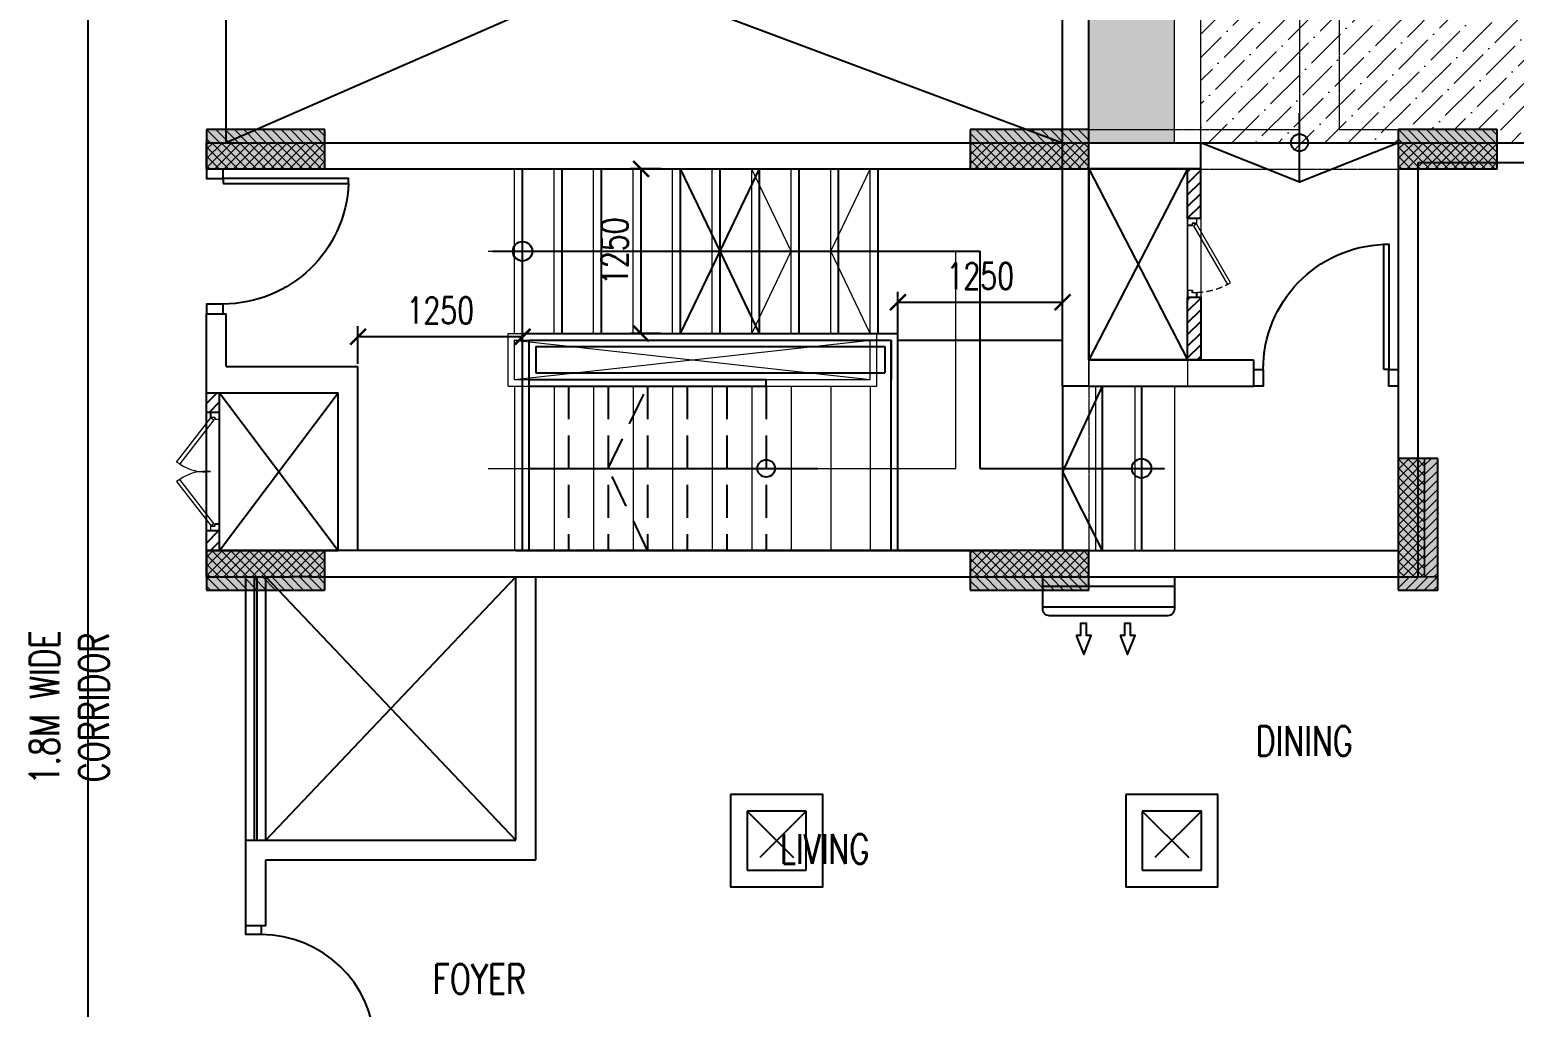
# Model space of a CAD drawing. Header units: millimetres. Extents: x 7964926 to 16080295, y -6277184 to -2986664.
# Drawn here: x 8144569 to 8155842, y -3109630 to -3102201 of the extents above; entities that cross this region are included whole.
import ezdxf

# ---------------------------------------------------------------- set-up
doc = ezdxf.new("R2010")
doc.units = ezdxf.units.MM
doc.header["$LTSCALE"] = 2000
doc.header["$MEASUREMENT"] = 0
doc.header["$PDMODE"] = 35
doc.header["$PDSIZE"] = 100
for name, pattern in [('( Hidden )', [0.375, 0.25, -0.125]), ('CENTER2', [1.125, 0.75, -0.125, 0.125, -0.125]), ('CONTINU', [0, 0, 0]), ('DASHED2', [0.375, 0.25, -0.125]), ('HIDDEN', [0.375, 0.25, -0.125])]:
    doc.linetypes.add(name, pattern=pattern)
for name, color, linetype in [('a-AC units', 7, 'Continuous'), ('a-col', 8, 'DASHED2'), ('a-cutout', 8, 'Continuous'), ('a-dim b', 8, 'Continuous'), ('a-door', 8, 'Continuous'), ('a-ele 1', 8, 'Continuous'), ('a-hat col', 252, 'Continuous'), ('a-hatch wall', 8, 'Continuous'), ('a-railing', 2, 'Continuous'), ('a-text m', 8, 'Continuous'), ('a-wall', 8, 'Continuous'), ('a-window', 8, 'Continuous'), ('EARTHPIT', 230, 'Continuous')]:
    doc.layers.add(name, color=color, linetype=linetype)
for name, color, linetype, lineweight in [('a-shaft door', 1, 'Continuous', 5), ('L - paving', 9, 'Continuous', 5), ('L-base plan', 250, 'Continuous', 5), ('L-ELE 1', 24, 'Continuous', 20), ('L-ELE 2', 30, 'Continuous', 15), ('L-SHRUBS', 96, 'Continuous', 18), ('STR-Column', 250, 'Continuous', 15), ('STR-Column Hatch', 250, 'Continuous', 15), ('STR-Podium Beam', 8, 'Continuous', 15), ('STR-RCC Up Stand', 250, 'Continuous', 15), ('STR-Stair Case', 251, 'Continuous', 15)]:
    doc.layers.add(name, color=color, linetype=linetype, lineweight=lineweight)
doc.styles.add('a-100 txt m', font='romans.shx', dxfattribs={"width": 0.75, "height": 300})
doc.styles.add('romans', font='romans.shx', dxfattribs={"width": 0.75})
doc.dimstyles.new('a-100 dim s', dxfattribs={"dimscale": 200, "dimtxt": 1, "dimasz": 0.6, "dimexe": 0.4, "dimexo": 0.1, "dimgap": 0.5, "dimtad": 1, "dimdec": 0, "dimzin": 1, "dimdsep": 46, "dimtxsty": 'romans', "dimblk": 'ARCHTICK', "dimcen": 0.09, "dimclrd": 8, "dimclre": 8, "dimclrt": 2, "dimadec": 0, "dimazin": 0, "dimtfac": 1, "dimtdec": 0, "dimtofl": 0, "dimtmove": 2, "dimatfit": 3, "dimfxl": 1, "dimtolj": 1, "dimtzin": 0, "dimlwd": -1, "dimlwe": -1, "dimarcsym": 0})
pattern_1 = [(315, (7649072.237, -591775.365), (35.3553391, 35.3553391), []), (45, (7649072.237, -591775.365), (-35.3553391, 35.3553391), [])]
pattern_2 = [(315, (7654772.237, -591775.35), (35.3553391, 35.3553391), []), (45, (7654772.237, -591775.35), (-35.3553391, 35.3553391), [])]
pattern_3 = [(315, (7658122.237, -591775.35), (35.3553391, 35.3553391), []), (45, (7658122.237, -591775.35), (-35.3553391, 35.3553391), [])]
pattern_4 = [(315, (7654772.237, -594875.35), (35.3553391, 35.3553391), []), (45, (7654772.237, -594875.35), (-35.3553391, 35.3553391), [])]
pattern_5 = [(45, (5643676.44, -3603198.786), (-35.3553391, 35.3553391), []), (135, (5643676.44, -3603198.786), (-35.3553391, -35.3553391), [])]
pattern_6 = [(315, (7649072.237, -594875.35), (35.3553391, 35.3553391), []), (45, (7649072.237, -594875.35), (-35.3553391, 35.3553391), [])]
pattern_7 = [(315, (7762902.187, -608987.335), (35.3553391, 35.3553391), [])]
pattern_8 = [(315, (7757202.187, -608987.335), (35.3553391, 35.3553391), [])]
pattern_9 = [(315, (7757202.187, -605587.35), (35.3553391, 35.3553391), [])]
pattern_10 = [(315, (7762902.187, -605587.335), (35.3553391, 35.3553391), [])]
pattern_11 = [(315, (7766252.187, -605587.335), (35.3553391, 35.3553391), [])]
pattern_12 = [(45, (5657788.427, -3495068.836), (-35.3553391, 35.3553391), [])]
pattern_13 = [(45, (5647438.427, -3489393.836), (-35.3553391, 35.3553391), [])]

# ---------------------------------------------------------------- blocks, each defined once
blk = doc.blocks.new('basement - column')
at = {"layer": 'a-hat col'}
h = blk.add_hatch(color=256, dxfattribs=at)
h.dxf.hatch_style = 1
h.paths.add_polyline_path([(158725, -16899), (157825, -16899), (157825, -17199), (158725, -17199)])
h = blk.add_hatch(color=256, dxfattribs=at)
h.dxf.hatch_style = 1
h.paths.add_polyline_path([(164525, -16899), (163625, -16899), (163625, -17199), (164525, -17199)])
h = blk.add_hatch(color=256, dxfattribs=at)
h.dxf.hatch_style = 1
h.paths.add_polyline_path([(167625, -16899), (166875, -16899), (166875, -17199), (167625, -17199)])
h = blk.add_hatch(color=256, dxfattribs=at)
h.dxf.hatch_style = 1
h.paths.add_polyline_path([(167175, -19399), (166875, -19399), (166875, -20399), (167175, -20399)])
h = blk.add_hatch(color=256, dxfattribs=at)
h.dxf.hatch_style = 1
h.paths.add_polyline_path([(158725, -20099), (157825, -20099), (157825, -20399), (158725, -20399)])
h = blk.add_hatch(color=256, dxfattribs=at)
h.dxf.hatch_style = 1
h.paths.add_polyline_path([(164525, -20099), (163625, -20099), (163625, -20399), (164525, -20399)])
at = {"layer": 'a-col', "linetype": 'DASHED2', "ltscale": 0.001}
for points in [[(157825, -16899), (157825, -17199), (158725, -17199), (158725, -16899)], [(163625, -16899), (163625, -17199), (164525, -17199), (164525, -16899)], [(166875, -16899), (166875, -17199), (167625, -17199), (167625, -16899)], [(166875, -20399), (167175, -20399), (167175, -19399), (166875, -19399)], [(157825, -20099), (157825, -20399), (158725, -20399), (158725, -20099)], [(163625, -20099), (163625, -20399), (164525, -20399), (164525, -20099)]]:
    blk.add_lwpolyline(points, close=True, dxfattribs=at)
blk = doc.blocks.new('*U169')
blk.add_line((1027, 0), (1027, 0))
for points in [[(0, 126), (73, 126), (73, 0), (0, 0)], [(1100, 0), (1027, 0), (1027, 126), (1100, 126)]]:
    blk.add_lwpolyline(points)
blk.add_lwpolyline([(110, 0), (110, -953), (73, -953), (73, 0)], close=True)
blk.add_arc((73, 0), 953, 272.2042, 0)
blk = doc.blocks.new('AC IDU')
at = {"color": 8}
for p, q in [((419493, 283872), (419493, 284872)), ((419651, 283872), (419651, 284872))]:
    blk.add_line(p, q, dxfattribs=at)
blk.add_lwpolyline([(419423, 284872), (419668, 284872, -0.414214), (419718, 284822), (419718, 283922, -0.414214), (419668, 283872), (419423, 283872)], format="xyb", close=True, dxfattribs=at)
at = {"color": 252}
for points in [[(419867, 284460), (420012, 284516), (419867, 284573), (419867, 284539), (419776, 284539), (419776, 284494), (419867, 284494)], [(419867, 284126), (420012, 284183), (419867, 284239), (419867, 284205), (419776, 284205), (419776, 284160), (419867, 284160)]]:
    blk.add_lwpolyline(points, close=True, dxfattribs=at)
blk = doc.blocks.new('_ArchTick')
at = {"color": 0, "linetype": 'ByBlock', "const_width": 0.15}
blk.add_lwpolyline([(-0.5, -0.5), (0.5, 0.5)], dxfattribs=at)
blk = doc.blocks.new('*D416')
at = {"layer": 'a-ele 1', "color": 8, "transparency": 16777216}
for p, q in [((8228744, -2868003), (8228744, -2867538)), ((8229994, -2868003), (8229994, -2867538)), ((8228744, -2867618), (8229994, -2867618))]:
    blk.add_line(p, q, dxfattribs=at)
at = {"layer": 'Defpoints', "color": 0, "transparency": 16777216}
for p in [(8229994, -2867618), (8228744, -2868023), (8229994, -2868023)]:
    blk.add_point(p, dxfattribs=at)
at = {"layer": 'a-ele 1', "color": 8, "transparency": 16777216, "xscale": 120, "yscale": 120, "zscale": 120, "rotation": 180}
blk.add_blockref('_ArchTick', (8228744, -2867618), dxfattribs=at)
at = {"layer": 'a-ele 1', "color": 8, "transparency": 16777216, "xscale": 120, "yscale": 120, "zscale": 120}
blk.add_blockref('_ArchTick', (8229994, -2867618), dxfattribs=at)
at = {"layer": 'a-ele 1', "color": 2, "transparency": 16777216, "insert": (8229369, -2867418), "char_height": 200, "attachment_point": 5, "style": 'romans'}
blk.add_mtext('\\A1;1250', dxfattribs=at)
blk = doc.blocks.new('*D417')
at = {"layer": 'a-ele 1', "color": 8, "transparency": 16777216}
for p, q in [((8224644, -2868085), (8224644, -2867800)), ((8225894, -2868043), (8225894, -2867800)), ((8225894, -2867880), (8224644, -2867880))]:
    blk.add_line(p, q, dxfattribs=at)
at = {"layer": 'Defpoints', "color": 0, "transparency": 16777216}
for p in [(8224644, -2867880), (8224644, -2868105), (8225894, -2868063)]:
    blk.add_point(p, dxfattribs=at)
at = {"layer": 'a-ele 1', "color": 8, "transparency": 16777216, "xscale": 120, "yscale": 120, "zscale": 120, "rotation": 180}
blk.add_blockref('_ArchTick', (8224644, -2867880), dxfattribs=at)
at = {"layer": 'a-ele 1', "color": 8, "transparency": 16777216, "xscale": 120, "yscale": 120, "zscale": 120}
blk.add_blockref('_ArchTick', (8225894, -2867880), dxfattribs=at)
at = {"layer": 'a-ele 1', "color": 2, "transparency": 16777216, "insert": (8225269, -2867680), "char_height": 200, "attachment_point": 5, "style": 'romans'}
blk.add_mtext('\\A1;1250', dxfattribs=at)
blk = doc.blocks.new('*D418')
at = {"layer": 'a-ele 1', "color": 8, "transparency": 16777216}
for p, q in [((8226946, -2866605), (8226714, -2866605)), ((8226794, -2867855), (8226794, -2866605)), ((8226946, -2867855), (8226714, -2867855))]:
    blk.add_line(p, q, dxfattribs=at)
at = {"layer": 'Defpoints', "color": 0, "transparency": 16777216}
for p in [(8226794, -2866605), (8226966, -2866605), (8226966, -2867855)]:
    blk.add_point(p, dxfattribs=at)
at = {"layer": 'a-ele 1', "color": 8, "transparency": 16777216, "xscale": 120, "yscale": 120, "zscale": 120}
for p, rotation in [((8226794, -2866605), 90), ((8226794, -2867855), 270)]:
    blk.add_blockref('_ArchTick', p, dxfattribs=dict(at, rotation=rotation))
at = {"layer": 'a-ele 1', "color": 2, "transparency": 16777216, "insert": (8226594, -2867230), "char_height": 200, "attachment_point": 5, "rotation": 90, "style": 'romans'}
blk.add_mtext('\\A1;1250', dxfattribs=at)
blk = doc.blocks.new('Shaft D-600')
at = {"layer": 'a-shaft door', "color": 252, "ltscale": 0.1}
for p, q in [((185920, -26068), (185920, -26038)), ((186520, -26068), (186520, -26038)), ((186520, -26068), (186520, -26038))]:
    blk.add_line(p, q, dxfattribs=at)
blk.add_lwpolyline([(186409, -25812), (185962, -26070), (185976, -26094), (186422, -25836), (186409, -25812)], dxfattribs=at)
at = {"layer": 'a-shaft door', "color": 252}
for points in [[(185920, -26138), (185974, -26138), (185974, -26100), (185958, -26100), (185958, -26068), (185920, -26068), (185920, -26068), (185920, -26068)], [(185922, -26136), (185922, -26070), (185922, -26070), (185922, -26070), (185956, -26070), (185956, -26102), (185972, -26102), (185972, -26136)], [(186520, -26138), (186467, -26138), (186467, -26100), (186483, -26100), (186483, -26068), (186520, -26068), (186520, -26068), (186520, -26068)], [(186519, -26136), (186519, -26070), (186519, -26070), (186519, -26070), (186485, -26070), (186485, -26102), (186469, -26102), (186469, -26136)]]:
    blk.add_lwpolyline(points, close=True, dxfattribs=at)
at = {"layer": 'a-shaft door', "color": 252, "linetype": 'HIDDEN', "ltscale": 0.1}
blk.add_arc((185951, -26083), 532, 1.566, 27.6813, dxfattribs=at)
blk = doc.blocks.new('F01')
at = {"layer": 'a-shaft door', "color": 8, "ltscale": 0.1}
for p, q in [((6801504, -3301272), (6801473, -3301272)), ((6801504, -3302172), (6801473, -3302172)), ((6801504, -3302172), (6801473, -3302172))]:
    blk.add_line(p, q, dxfattribs=at)
for points in [[(6801247, -3301649), (6801506, -3301314), (6801529, -3301328), (6801270, -3301662), (6801247, -3301649)], [(6801247, -3301796), (6801506, -3302130), (6801529, -3302117), (6801270, -3301782), (6801247, -3301796)]]:
    blk.add_lwpolyline(points, dxfattribs=at)
for points in [[(6801573, -3301272), (6801573, -3301326), (6801536, -3301326), (6801536, -3301310), (6801504, -3301310), (6801504, -3301272), (6801504, -3301272), (6801504, -3301272)], [(6801572, -3301274), (6801506, -3301274), (6801506, -3301274), (6801506, -3301274), (6801506, -3301308), (6801538, -3301308), (6801538, -3301324), (6801572, -3301324)], [(6801573, -3302172), (6801573, -3302119), (6801536, -3302119), (6801536, -3302135), (6801504, -3302135), (6801504, -3302172), (6801504, -3302172), (6801504, -3302172)], [(6801572, -3302171), (6801506, -3302171), (6801506, -3302171), (6801506, -3302171), (6801506, -3302137), (6801538, -3302137), (6801538, -3302121), (6801572, -3302121)]]:
    blk.add_lwpolyline(points, close=True, dxfattribs=at)
for centre, radius, start, end in [((6801465, -3301383), 341, 235.0781, 276.5482), ((6801464, -3302049), 330, 83.1027, 126.0248)]:
    blk.add_arc(centre, radius, start, end, dxfattribs=at)
blk = doc.blocks.new('*U162')
blk.add_line((1027, 0), (1027, 0))
for points in [[(0, 126), (73, 126), (73, 0), (0, 0)], [(1100, 0), (1027, 0), (1027, 126), (1100, 126)]]:
    blk.add_lwpolyline(points)
blk.add_lwpolyline([(110, 0), (110, -953), (73, -953), (73, 0)], close=True)
blk.add_arc((73, 0), 953, 272.2042, 0)
blk = doc.blocks.new('*U172')
blk.add_line((73, 0), (73, 0))
for points in [[(0, 0), (73, 0), (73, 126), (0, 126)], [(1100, 126), (1027, 126), (1027, 0), (1100, 0)]]:
    blk.add_lwpolyline(points)
blk.add_lwpolyline([(990, 0), (990, -953), (1027, -953), (1027, 0)], close=True)
blk.add_arc((1027, 0), 953, 180, 267.7958)
blk = doc.blocks.new('GROUND FLOOR -CORE')
at = {"layer": 'a-hatch wall'}
h = blk.add_hatch(dxfattribs=at)
h.set_pattern_fill('ANSI31', color=256, scale=500)
h.paths.add_polyline_path([(-2950, 4000), (-3050, 4000), (-3050, 3850), (-2950, 3850)])
h.paths.add_polyline_path([(-2950, 5050), (-3050, 5050), (-3050, 4900), (-2950, 4900)])
at = {"layer": 'a-cutout', "linetype": 'HIDDEN', "ltscale": 1000}
for p, q in [((-2950, 3850), (-2050, 5050)), ((-2950, 5050), (-2050, 3850)), ((-2600, 1650), (-700, 3650)), ((-2600, 3650), (-700, 1650))]:
    blk.add_line(p, q, dxfattribs=at)
at = {"layer": 'a-door'}
for p, q in [((5250, 6650), (5250, 7173.9)), ((4500, 6950), (6000, 6950)), ((-650, 5500), (-650, 6750)), ((-350, 5500), (-350, 6750)), ((-50, 5500), (-50, 6750)), ((250, 5500), (250, 6750)), ((550, 5500), (550, 6750)), ((850, 5500), (850, 6750)), ((1150, 5500), (1150, 6750)), ((1450, 5500), (1450, 6750)), ((1750, 5500), (1750, 6750)), ((2050, 5500), (2050, 6750)), ((-875, 6125), (2825, 6125)), ((2825, 4475), (2825, 6125)), ((2200, 5450), (3450, 5450)), ((3450, 5100), (3450, 3850)), ((3750, 5100), (3750, 3850)), ((4050, 5100), (4050, 3850)), ((-3050, 4000), (-3050, 4900)), ((-2950, 4000), (-2950, 4900)), ((-600, 4475), (1589.2, 4475)), ((2825, 4475), (4224.2, 4475))]:
    blk.add_line(p, q, dxfattribs=at)
at = {"layer": 'a-door', "linetype": 'HIDDEN', "ltscale": 0.5}
for p, q in [((-300, 5100), (-300, 3850)), ((0, 5100), (0, 3850)), ((300, 5100), (300, 3850)), ((600, 5100), (600, 3850)), ((900, 5100), (900, 3850)), ((1200, 5100), (1200, 3850))]:
    blk.add_line(p, q, dxfattribs=at)
at = {"layer": 'a-door'}
for points in [[(6000, 6950), (5250, 6650), (4500, 6950)], [(550, 5500), (850, 6125), (550, 6750)], [(1150, 5500), (850, 6125), (1150, 6750)], [(3750, 5100), (3450, 4450), (3750, 3850)]]:
    blk.add_lwpolyline(points, dxfattribs=at)
at = {"layer": 'a-door', "linetype": 'HIDDEN', "ltscale": 0.5}
blk.add_lwpolyline([(300, 3850), (0, 4475), (300, 5100)], dxfattribs=at)
at = {"layer": 'a-door'}
blk.add_circle((5250, 6950), 65, dxfattribs=at)
at = {"layer": 'a-ele 1'}
for centre, radius in [((-650, 6125), 73.9), ((1200, 4475), 66.1), ((4050, 4475), 73.6)]:
    blk.add_circle(centre, radius, dxfattribs=at)
at = {"layer": 'a-railing'}
for p, q in [((-650, 3850), (-650, 5500)), ((-650, 5500), (2200, 5500)), ((-600, 5450), (2150, 5450)), ((-600, 3850), (-600, 5450)), ((2150, 3850), (2150, 5450)), ((2200, 3850), (2200, 5500)), ((-600, 5150), (1200, 5150)), ((-600, 5100), (1200, 5100)), ((1200, 5100), (1200, 5150))]:
    blk.add_line(p, q, dxfattribs=at)
at = {"layer": 'a-wall'}
for p, q in [((-3050, 6950), (3650, 6950)), ((-3050, 6750), (-3050, 6950)), ((3450, 5100), (3450, 6950)), ((3650, 5300), (3650, 6950)), ((-3050, 6750), (3650, 6750)), ((-3050, 4900), (-3050, 5650)), ((-3050, 5650), (-2900, 5650)), ((-2900, 5250), (-2900, 5650)), ((2150, 5450), (2150, 5150)), ((-550, 5400), (2100, 5400)), ((-550, 5400), (-550, 5200)), ((2100, 5400), (2100, 5200)), ((3650, 5300), (4900, 5300)), ((4650, 5300), (4900, 5300)), ((4900, 5300), (4900, 5100)), ((-2900, 5250), (-1900, 5250)), ((-1900, 3850), (-1900, 5250)), ((-550, 5200), (2100, 5200)), ((3650, 5100), (3450, 5100)), ((3650, 5100), (4900, 5100)), ((-3050, 5050), (-2050, 5050)), ((-2950, 4900), (-2950, 5050)), ((-2050, 3850), (-2050, 5050)), ((-2950, 4900), (-3050, 4900)), ((-3050, 3650), (-3050, 4000)), ((-2950, 4000), (-3050, 4000)), ((-2950, 3850), (-2950, 4000)), ((-3050, 3850), (-2050, 3850)), ((3450, 3850), (-2250, 3850)), ((3450, 3850), (4900, 3850)), ((-3050, 3650), (-2400, 3650)), ((-2250, 3650), (-2400, 3650)), ((-2250, 3650), (3650, 3650)), ((3650, 3650), (5100, 3650))]:
    blk.add_line(p, q, dxfattribs=at)
at = {"layer": 'a-window'}
for p, q in [((-2750, 1650), (-2750, 3650)), ((-2685, 1650), (-2685, 3650)), ((-2665, 1650), (-2665, 3650)), ((-2600, 1650), (-2600, 3650))]:
    blk.add_line(p, q, dxfattribs=at)
at = {"layer": 'Defpoints', "color": 5, "linetype": 'CENTER2', "ltscale": 1000}
blk.add_line((-3950, 9325), (-3950, -18450), dxfattribs=at)
at = {"layer": 'a-door', "extrusion": (0, 0, -1), "zscale": -1}
for name, p, rotation in [('*U162', (2924.3, 6750), 269.9999430924429), ('*U172', (-4900, 5225.7), 179.9999430924429)]:
    blk.add_blockref(name, p, dxfattribs=dict(at, rotation=rotation))
blk = doc.blocks.new('GI-1')
at = {"layer": 'EARTHPIT', "color": 8, "linetype": '( Hidden )'}
for p, q in [((-225, 225), (225, -225)), ((225, 225), (-225, -225))]:
    blk.add_line(p, q, dxfattribs=at)
at = {"layer": 'EARTHPIT', "color": 7}
blk.add_lwpolyline([(-350, 350), (-350, -350), (350, -350), (350, 350)], close=True, dxfattribs=at)
at = {"layer": 'EARTHPIT', "color": 7, "linetype": '( Hidden )'}
blk.add_lwpolyline([(-225, 225), (-225, -225), (225, -225), (225, 225)], close=True, dxfattribs=at)
blk = doc.blocks.new('block 3')
at = {"layer": 'a-hatch wall'}
h = blk.add_hatch(dxfattribs=at)
h.set_pattern_fill('ANSI31', color=256, scale=500)
h.set_pattern_definition([(45, (1424320.437, 166168.526), (-44.1941738, 44.1941738), [])])
h.paths.add_polyline_path([(8231043.7, -2866605.3), (8230943.7, -2866605.3), (8230943.7, -2866980.3), (8231013, -2866980.3), (8231043.7, -2866980.3)])
h.paths.add_polyline_path([(8231043.7, -2867580.3), (8231013, -2867580.3), (8230943.7, -2867580.3), (8230943.7, -2868055.3), (8231043.7, -2868055.3)])
at = {"layer": 'a-cutout', "linetype": 'HIDDEN', "ltscale": 1000}
for p, q in [((8229993.7, -2863630.3), (8223643.7, -2866405.3)), ((8223643.7, -2864030.3), (8229993.7, -2866405.3)), ((8223643.7, -2866405.3), (8223643.7, -2864030.3)), ((8230943.7, -2866605.3), (8230193.7, -2868055.3)), ((8230193.7, -2866605.3), (8230943.7, -2868055.3))]:
    blk.add_line(p, q, dxfattribs=at)
at = {"layer": 'a-shaft door', "color": 8, "linetype": 'Continuous'}
for p, q in [((8230943.7, -2867580.3), (8230943.7, -2866980.3)), ((8231043.7, -2866980.3), (8231043.7, -2867580.3)), ((8223493.7, -2869355.3), (8223493.7, -2868455.3)), ((8223593.7, -2869355.3), (8223593.7, -2868455.3))]:
    blk.add_line(p, q, dxfattribs=at)
at = {"layer": 'a-wall'}
for p, q in [((8229993.7, -2866405.3), (8229993.7, -2863580.3)), ((8230193.7, -2866605.3), (8230193.7, -2863780.3)), ((8230193.7, -2866405.3), (8231043.7, -2866405.3)), ((8231043.7, -2866980.3), (8231043.7, -2866405.3)), ((8232543.7, -2866405.3), (8237293.7, -2866405.3)), ((8232543.7, -2869505.3), (8232543.7, -2866405.3)), ((8232693.7, -2866555.3), (8237143.7, -2866555.3)), ((8232693.7, -2869705.3), (8232693.7, -2866555.3)), ((8230193.7, -2868055.3), (8230193.7, -2866605.3)), ((8231043.7, -2866605.3), (8230193.7, -2866605.3)), ((8230193.7, -2866605.3), (8230193.7, -2868055.3)), ((8230943.7, -2866980.3), (8230943.7, -2866605.3)), ((8231043.7, -2866980.3), (8230943.7, -2866980.3)), ((8230943.7, -2867580.3), (8231043.7, -2867580.3)), ((8230943.7, -2868055.3), (8230943.7, -2867580.3)), ((8231043.7, -2867580.3), (8231043.7, -2868055.3)), ((8231043.7, -2868055.3), (8230193.7, -2868055.3)), ((8230193.7, -2868055.3), (8230943.7, -2868055.3)), ((8225843.7, -2869505.3), (8229593.7, -2869505.3)), ((8229793.7, -2869505.3), (8230268.7, -2869505.3)), ((8230268.7, -2869505.3), (8232543.7, -2869505.3)), ((8225843.7, -2871705.3), (8225843.7, -2869705.3)), ((8225993.7, -2871855.3), (8225993.7, -2869705.3)), ((8225993.7, -2869705.3), (8230268.7, -2869705.3)), ((8230268.7, -2869705.3), (8232693.7, -2869705.3)), ((8223793.7, -2871705.3), (8225843.7, -2871705.3)), ((8223793.7, -2872355.3), (8223793.7, -2871705.3)), ((8223943.7, -2871855.3), (8225993.7, -2871855.3)), ((8223943.7, -2872355.3), (8223943.7, -2871855.3)), ((8223943.7, -2872355.3), (8223793.7, -2872355.3))]:
    blk.add_line(p, q, dxfattribs=at)
at = {"ltscale": 750}
blk.add_blockref('GROUND FLOOR -CORE', (8226543.7, -2873355.3), dxfattribs=at)
at = {"layer": 'a-AC units', "rotation": 270}
blk.add_blockref('AC IDU', (7945971.5, -2450282.3), dxfattribs=at)
at = {"layer": 'a-dim b'}
blk.add_blockref('F01', (1422020.4, 432816.9), dxfattribs=at)
at = {"layer": 'a-door', "extrusion": (0, 0, -1), "xscale": -0.9090909090908456, "yscale": 0.9090909090908456, "zscale": -0.9090909090908456, "rotation": 270.0000569072904}
blk.add_blockref('*U169', (-8223908, -2873355.3), dxfattribs=at)
at = {"layer": 'a-shaft door', "linetype": 'Continuous', "rotation": 270}
blk.add_blockref('Shaft D-600', (8257081.4, -2681060.1), dxfattribs=at)
at = {"layer": 'a-ele 1'}
dim = blk.add_linear_dim(base=(8226793.7, -2866605.3), p1=(8226966.4, -2867855.3), p2=(8226966.4, -2866605.3), angle=90, dimstyle='a-100 dim s', dxfattribs=at)
dim.commit()
dim.dimension.update_dxf_attribs({"geometry": '*D418', "text_midpoint": (8226593.7, -2867230.3)})
for base, p1, p2, picture, middle in [((8229993.7, -2867618.5), (8228743.7, -2868023.5), (8229993.7, -2868023.5), '*D416', (8229368.7, -2867418.5)), ((8224643.7, -2867880), (8225893.7, -2868063.5), (8224643.7, -2868105.3), '*D417', (8225268.7, -2867680))]:
    dim = blk.add_linear_dim(base=base, p1=p1, p2=p2, dimstyle='a-100 dim s', dxfattribs=at)
    dim.commit()
    dim.dimension.update_dxf_attribs({"geometry": picture, "text_midpoint": middle})

msp = doc.modelspace()

# ---------------------------------------------------------------- hatches: boundary and pattern name
at = {"layer": 'L - paving'}
h = msp.add_hatch(dxfattribs=at)
h.set_pattern_fill('ANSI36', color=256, scale=1000)
h.set_pattern_definition([(45, (8153461.25, -3104709.97), (66.2913, 243.068), [312.5, -62.5, 0, -62.5])])
h.paths.add_polyline_path([(8154961.2, -3103260), (8154961.2, -3104710), (8154961.3, -3104710), (8154961.3, -3103260)])
edge = h.paths.add_edge_path()
edge.add_arc((8154887.9, -3104784.3), 953.3, 92.20422, 175.53092)
edge.add_line((8153937.4, -3104710), (8153937.5, -3104710))
edge.add_arc((8154887.9, -3104784.2), 953.3, 92.20428, 175.53092, ccw=False)
edge.add_line((8154851.3, -3103831.6), (8154851.2, -3103831.6))
edge = h.paths.add_edge_path()
edge.add_line((8154851.2, -3103831.6), (8154851.2, -3104710))
edge.add_line((8154851.2, -3104710), (8154851.3, -3104710))
edge.add_line((8154851.3, -3104710), (8154851.3, -3103831.6))
edge.add_arc((8154887.9, -3104784.2), 953.3, 92.20428, 92.20809)
edge = h.paths.add_edge_path()
edge.add_arc((8154211.2, -3103060), 65, 180, 360)
edge.add_line((8154276.2, -3103060), (8154961.2, -3103060))
edge.add_line((8154961.2, -3103060), (8154961.2, -3102960))
edge.add_line((8154961.2, -3102960), (8155711.2, -3102960))
edge.add_line((8155711.2, -3102960), (8155711.2, -3103060))
edge.add_line((8155711.2, -3103060), (8158961.2, -3103060))
edge.add_line((8158961.2, -3103060), (8158961.2, -3102960))
edge.add_line((8158961.2, -3102960), (8159711.2, -3102960))
edge.add_line((8159711.2, -3102960), (8159711.2, -3103060))
edge.add_line((8159711.2, -3103060), (8161636.3, -3103060))
edge.add_line((8161636.3, -3103060), (8161886.3, -3103060))
edge.add_line((8161886.3, -3103060), (8161886.3, -3101733.7))
edge.add_line((8161886.3, -3101763.5), (8153461.3, -3101763.5))
edge.add_line((8153461.3, -3101960), (8153461.3, -3103060))
edge.add_line((8153461.3, -3103060), (8154146.2, -3103060))
at = {"layer": 'L-SHRUBS'}
h = msp.add_hatch(dxfattribs=at)
h.set_pattern_fill('GRASS', color=256, scale=200)
h.paths.add_polyline_path([(8160059.8, -3095718.2), (8160859.8, -3095718.2), (8160859.8, -3096518.2), (8160059.8, -3096518.2)], flags=16)
h.paths.add_polyline_path([(8157243.9, -3101563.5), (8157236.8, -3100903.5), (8158036.8, -3100903.5), (8158043.9, -3101563.5)], flags=17)
edge = h.paths.add_edge_path()
edge.add_line((8153261.2, -3101563.5), (8161886.3, -3101563.5))
edge.add_line((8161886.3, -3101563.5), (8161886.3, -3092610))
edge.add_arc((8159583, -3092467.6), 2307.6, 356.46243, 449.92009)
edge.add_line((8159586.3, -3090160), (8158811.2, -3090160))
edge.add_line((8158811.2, -3090160), (8158811.2, -3090860))
edge.add_line((8158811.2, -3090860), (8159211.3, -3090860))
edge.add_line((8159211.3, -3090860), (8159211.3, -3091760))
edge.add_line((8159211.3, -3091760), (8159023.6, -3091759.6))
edge.add_line((8159023.6, -3091759.6), (8159023.6, -3099534.6))
edge.add_line((8159023.6, -3099534.6), (8159211.3, -3099535))
edge.add_line((8159211.3, -3099535), (8159211.3, -3100435))
edge.add_line((8159211.3, -3100435), (8159211.1, -3100435))
edge.add_line((8159211.1, -3100435), (8159211.1, -3100560))
edge.add_line((8159211.1, -3100560), (8152611.2, -3100560))
edge.add_line((8152611.2, -3100560), (8152611.2, -3103060))
edge.add_line((8152611.2, -3103060), (8153261.2, -3103060))
edge.add_line((8153261.2, -3103060), (8153261.2, -3101563.5))
at = {"layer": 'STR-Column Hatch'}
h = msp.add_hatch(dxfattribs=at)
h.set_pattern_fill('ANSI31', color=250, scale=400, angle=-90)
h.set_pattern_definition(pattern_9)
h.paths.add_polyline_path([(8145911.1, -3102960), (8145911.1, -3103060), (8146811.1, -3103060), (8146811.1, -3102960)])
h = msp.add_hatch(dxfattribs=at)
h.set_pattern_fill('ANSI31', color=250, scale=400, angle=-90)
h.set_pattern_definition(pattern_9)
h.paths.add_polyline_path([(8145911.1, -3102960), (8145911.1, -3103060), (8146811.1, -3103060), (8146811.1, -3102960)])
h = msp.add_hatch(dxfattribs=at)
h.set_pattern_fill('ANSI37', color=250, scale=400, angle=-90)
h.set_pattern_definition(pattern_1)
h.paths.add_polyline_path([(8145911.1, -3103060), (8145911.1, -3103260), (8146811.1, -3103260), (8146811.1, -3103060)])
h = msp.add_hatch(dxfattribs=at)
h.set_pattern_fill('ANSI37', color=250, scale=400, angle=-90)
h.set_pattern_definition(pattern_1)
h.paths.add_polyline_path([(8145911.1, -3103060), (8145911.1, -3103260), (8146811.1, -3103260), (8146811.1, -3103060)])
h = msp.add_hatch(dxfattribs=at)
h.set_pattern_fill('ANSI31', color=250, scale=400, angle=-90)
h.set_pattern_definition(pattern_10)
h.paths.add_polyline_path([(8151711.1, -3102960), (8151711.1, -3103060), (8152611.1, -3103060), (8152611.1, -3102960)])
h = msp.add_hatch(dxfattribs=at)
h.set_pattern_fill('ANSI31', color=250, scale=400, angle=-90)
h.set_pattern_definition(pattern_10)
h.paths.add_polyline_path([(8151711.1, -3102960), (8151711.1, -3103060), (8152611.1, -3103060), (8152611.1, -3102960)])
h = msp.add_hatch(dxfattribs=at)
h.set_pattern_fill('ANSI37', color=250, scale=400, angle=-90)
h.set_pattern_definition(pattern_2)
h.paths.add_polyline_path([(8151711.1, -3103060), (8151711.1, -3103260), (8152611.1, -3103260), (8152611.1, -3103060)])
h = msp.add_hatch(dxfattribs=at)
h.set_pattern_fill('ANSI37', color=250, scale=400, angle=-90)
h.set_pattern_definition(pattern_2)
h.paths.add_polyline_path([(8151711.1, -3103060), (8151711.1, -3103260), (8152611.1, -3103260), (8152611.1, -3103060)])
h = msp.add_hatch(dxfattribs=at)
h.set_pattern_fill('ANSI31', color=250, scale=400, angle=-90)
h.set_pattern_definition(pattern_11)
h.paths.add_polyline_path([(8154961.1, -3102960), (8154961.1, -3103060), (8155711.1, -3103060), (8155711.1, -3102960)])
h = msp.add_hatch(dxfattribs=at)
h.set_pattern_fill('ANSI31', color=250, scale=400, angle=-90)
h.set_pattern_definition(pattern_11)
h.paths.add_polyline_path([(8154961.1, -3102960), (8154961.1, -3103060), (8155711.1, -3103060), (8155711.1, -3102960)])
h = msp.add_hatch(dxfattribs=at)
h.set_pattern_fill('ANSI37', color=250, scale=400, angle=-90)
h.set_pattern_definition(pattern_3)
h.paths.add_polyline_path([(8154961.1, -3103060), (8154961.1, -3103260), (8155711.1, -3103260), (8155711.1, -3103060)])
h = msp.add_hatch(dxfattribs=at)
h.set_pattern_fill('ANSI37', color=250, scale=400, angle=-90)
h.set_pattern_definition(pattern_3)
h.paths.add_polyline_path([(8154961.1, -3103060), (8154961.1, -3103260), (8155711.1, -3103260), (8155711.1, -3103060)])
h = msp.add_hatch(dxfattribs=at)
h.set_pattern_fill('ANSI37', color=250, scale=400)
h.set_pattern_definition(pattern_5)
h.paths.add_polyline_path([(8154961.1, -3106360), (8155161.1, -3106360), (8155161.1, -3105460), (8154961.1, -3105460)])
h = msp.add_hatch(dxfattribs=at)
h.set_pattern_fill('ANSI37', color=250, scale=400)
h.set_pattern_definition(pattern_5)
h.paths.add_polyline_path([(8154961.1, -3106360), (8155161.1, -3106360), (8155161.1, -3105460), (8154961.1, -3105460)])
h = msp.add_hatch(dxfattribs=at)
h.set_pattern_fill('ANSI31', color=250, scale=400)
h.set_pattern_definition(pattern_12)
h.paths.add_polyline_path([(8155161.1, -3106360), (8155261.1, -3106360), (8155261.1, -3105460), (8155161.1, -3105460)])
h = msp.add_hatch(dxfattribs=at)
h.set_pattern_fill('ANSI31', color=250, scale=400)
h.set_pattern_definition(pattern_12)
h.paths.add_polyline_path([(8155161.1, -3106360), (8155261.1, -3106360), (8155261.1, -3105460), (8155161.1, -3105460)])
h = msp.add_hatch(dxfattribs=at)
h.set_pattern_fill('ANSI37', color=250, scale=400, angle=-90)
h.set_pattern_definition(pattern_6)
h.paths.add_polyline_path([(8145911.1, -3106160), (8145911.1, -3106360), (8146811.1, -3106360), (8146811.1, -3106160)])
h = msp.add_hatch(dxfattribs=at)
h.set_pattern_fill('ANSI37', color=250, scale=400, angle=-90)
h.set_pattern_definition(pattern_6)
h.paths.add_polyline_path([(8145911.1, -3106160), (8145911.1, -3106360), (8146811.1, -3106360), (8146811.1, -3106160)])
h = msp.add_hatch(dxfattribs=at)
h.set_pattern_fill('ANSI37', color=250, scale=400, angle=-90)
h.set_pattern_definition(pattern_4)
h.paths.add_polyline_path([(8151711.1, -3106160), (8151711.1, -3106360), (8152611.1, -3106360), (8152611.1, -3106160)])
h = msp.add_hatch(dxfattribs=at)
h.set_pattern_fill('ANSI37', color=250, scale=400, angle=-90)
h.set_pattern_definition(pattern_4)
h.paths.add_polyline_path([(8151711.1, -3106160), (8151711.1, -3106360), (8152611.1, -3106360), (8152611.1, -3106160)])
h = msp.add_hatch(dxfattribs=at)
h.set_pattern_fill('ANSI31', color=250, scale=400, angle=-90)
h.set_pattern_definition(pattern_8)
h.paths.add_polyline_path([(8145911.1, -3106360), (8145911.1, -3106460), (8146811.1, -3106460), (8146811.1, -3106360)])
h = msp.add_hatch(dxfattribs=at)
h.set_pattern_fill('ANSI31', color=250, scale=400, angle=-90)
h.set_pattern_definition(pattern_8)
h.paths.add_polyline_path([(8145911.1, -3106360), (8145911.1, -3106460), (8146811.1, -3106460), (8146811.1, -3106360)])
h = msp.add_hatch(dxfattribs=at)
h.set_pattern_fill('ANSI31', color=250, scale=400, angle=-90)
h.set_pattern_definition(pattern_7)
h.paths.add_polyline_path([(8151711.1, -3106360), (8151711.1, -3106460), (8152611.1, -3106460), (8152611.1, -3106360)])
h = msp.add_hatch(dxfattribs=at)
h.set_pattern_fill('ANSI31', color=250, scale=400, angle=-90)
h.set_pattern_definition(pattern_7)
h.paths.add_polyline_path([(8151711.1, -3106360), (8151711.1, -3106460), (8152611.1, -3106460), (8152611.1, -3106360)])
h = msp.add_hatch(dxfattribs=at)
h.set_pattern_fill('ANSI31', color=250, scale=400)
h.set_pattern_definition(pattern_13)
h.paths.add_polyline_path([(8155261.1, -3106360), (8154961.1, -3106360), (8154961.1, -3106460), (8155261.1, -3106460)])
h = msp.add_hatch(dxfattribs=at)
h.set_pattern_fill('ANSI31', color=250, scale=400)
h.set_pattern_definition(pattern_13)
h.paths.add_polyline_path([(8155261.1, -3106360), (8154961.1, -3106360), (8154961.1, -3106460), (8155261.1, -3106460)])

# ---------------------------------------------------------------- linework, layer by layer
at = {"layer": 'L-ELE 1'}
msp.add_line((8153461.2, -3103060), (8153461.2, -3101763.5), dxfattribs=at)
at = {"layer": 'L-ELE 2'}
msp.add_line((8153261.2, -3103060), (8153261.2, -3101563.5), dxfattribs=at)
at = {"layer": 'STR-Column', "color": 8}
for points in [[(8145911.1, -3102960), (8145911.1, -3103060), (8146811.1, -3103060), (8146811.1, -3102960)], [(8145911.1, -3102960), (8145911.1, -3103060), (8146811.1, -3103060), (8146811.1, -3102960)], [(8145911.1, -3103060), (8145911.1, -3103260), (8146811.1, -3103260), (8146811.1, -3103060)], [(8145911.1, -3103060), (8145911.1, -3103260), (8146811.1, -3103260), (8146811.1, -3103060)], [(8151711.1, -3102960), (8151711.1, -3103060), (8152611.1, -3103060), (8152611.1, -3102960)], [(8151711.1, -3102960), (8151711.1, -3103060), (8152611.1, -3103060), (8152611.1, -3102960)], [(8151711.1, -3103060), (8151711.1, -3103260), (8152611.1, -3103260), (8152611.1, -3103060)], [(8151711.1, -3103060), (8151711.1, -3103260), (8152611.1, -3103260), (8152611.1, -3103060)], [(8154961.1, -3102960), (8154961.1, -3103060), (8155711.1, -3103060), (8155711.1, -3102960)], [(8154961.1, -3102960), (8154961.1, -3103060), (8155711.1, -3103060), (8155711.1, -3102960)], [(8154961.1, -3103060), (8154961.1, -3103260), (8155711.1, -3103260), (8155711.1, -3103060)], [(8154961.1, -3103060), (8154961.1, -3103260), (8155711.1, -3103260), (8155711.1, -3103060)], [(8154961.1, -3106360), (8155161.1, -3106360), (8155161.1, -3105460), (8154961.1, -3105460)], [(8154961.1, -3106360), (8155161.1, -3106360), (8155161.1, -3105460), (8154961.1, -3105460)], [(8155161.1, -3106360), (8155261.1, -3106360), (8155261.1, -3105460), (8155161.1, -3105460)], [(8155161.1, -3106360), (8155261.1, -3106360), (8155261.1, -3105460), (8155161.1, -3105460)], [(8145911.1, -3106160), (8145911.1, -3106360), (8146811.1, -3106360), (8146811.1, -3106160)], [(8145911.1, -3106160), (8145911.1, -3106360), (8146811.1, -3106360), (8146811.1, -3106160)], [(8151711.1, -3106160), (8151711.1, -3106360), (8152611.1, -3106360), (8152611.1, -3106160)], [(8151711.1, -3106160), (8151711.1, -3106360), (8152611.1, -3106360), (8152611.1, -3106160)], [(8145911.1, -3106360), (8145911.1, -3106460), (8146811.1, -3106460), (8146811.1, -3106360)], [(8145911.1, -3106360), (8145911.1, -3106460), (8146811.1, -3106460), (8146811.1, -3106360)], [(8151711.1, -3106360), (8151711.1, -3106460), (8152611.1, -3106460), (8152611.1, -3106360)], [(8151711.1, -3106360), (8151711.1, -3106460), (8152611.1, -3106460), (8152611.1, -3106360)], [(8155261.1, -3106360), (8154961.1, -3106360), (8154961.1, -3106460), (8155261.1, -3106460)], [(8155261.1, -3106360), (8154961.1, -3106360), (8154961.1, -3106460), (8155261.1, -3106460)]]:
    msp.add_lwpolyline(points, close=True, dxfattribs=at)
at = {"layer": 'STR-Podium Beam', "linetype": 'HIDDEN', "lineweight": 5, "ltscale": 0.005}
for p, q in [((8154211.1, -3100435), (8154211.1, -3102960)), ((8154211.1, -3100435), (8154211.1, -3102960)), ((8154511.1, -3100435), (8154511.1, -3102960)), ((8154511.1, -3100435), (8154511.1, -3102960)), ((8152611.1, -3102960), (8154211.1, -3102960)), ((8152611.1, -3102960), (8154211.1, -3102960)), ((8154511.1, -3102960), (8154961.1, -3102960)), ((8154511.1, -3102960), (8154961.1, -3102960)), ((8152411.1, -3103260), (8152411.1, -3106160)), ((8152411.1, -3103260), (8152411.1, -3106160)), ((8152611.1, -3103260), (8152611.1, -3106160)), ((8152611.1, -3103260), (8154961.1, -3103260)), ((8152611.1, -3103260), (8152611.1, -3106160)), ((8152611.1, -3103260), (8154961.1, -3103260))]:
    msp.add_line(p, q, dxfattribs=at)
at = {"layer": 'STR-Podium Beam'}
msp.add_lwpolyline([(8152611.1, -3103260), (8153361.1, -3103260), (8153361.1, -3104710), (8152611.1, -3104710)], close=True, dxfattribs=at)
msp.add_lwpolyline([(8152611.1, -3103260), (8153361.1, -3103260), (8153361.1, -3104710), (8152611.1, -3104710)], close=True, dxfattribs=at)
at = {"layer": 'STR-RCC Up Stand', "linetype": 'CONTINU'}
msp.add_lwpolyline([(8152611.1, -3104710), (8153361.1, -3104710), (8153361.1, -3104910), (8152611.1, -3104910)], close=True, dxfattribs=at)
msp.add_lwpolyline([(8152611.1, -3104710), (8153361.1, -3104710), (8153361.1, -3104910), (8152611.1, -3104910)], close=True, dxfattribs=at)
at = {"layer": 'STR-Stair Case', "linetype": 'CONTINU'}
for p, q in [((8148251.1, -3104510), (8148251.1, -3103260)), ((8148251.1, -3104510), (8148251.1, -3103260)), ((8148551.1, -3104510), (8148551.1, -3103260)), ((8148551.1, -3104510), (8148551.1, -3103260)), ((8148851.1, -3104510), (8148851.1, -3103260)), ((8148851.1, -3104510), (8148851.1, -3103260)), ((8149151.1, -3104510), (8149151.1, -3103260)), ((8149151.1, -3104510), (8149151.1, -3103260)), ((8149451.1, -3104510), (8149451.1, -3103260)), ((8149451.1, -3104510), (8149451.1, -3103260)), ((8149751.1, -3104510), (8149751.1, -3103260)), ((8149751.1, -3104510), (8149751.1, -3103260)), ((8150051.1, -3104510), (8150051.1, -3103260)), ((8150051.1, -3104510), (8150051.1, -3103260)), ((8150351.1, -3104510), (8150351.1, -3103260)), ((8150351.1, -3104510), (8150351.1, -3103260)), ((8150651.1, -3104510), (8150651.1, -3103260)), ((8150651.1, -3104510), (8150651.1, -3103260)), ((8150951.1, -3104510), (8150951.1, -3103260)), ((8150951.1, -3104510), (8150951.1, -3103260)), ((8148051.1, -3103885), (8151601.1, -3103885)), ((8148051.1, -3103885), (8151601.1, -3103885)), ((8151601.1, -3105535), (8151601.1, -3103885)), ((8151601.1, -3105535), (8151601.1, -3103885)), ((8148201.1, -3104910), (8148201.1, -3104510)), ((8148201.1, -3104510), (8151001.1, -3104510)), ((8148201.1, -3104910), (8148201.1, -3104510)), ((8148201.1, -3104510), (8151001.1, -3104510)), ((8151001.1, -3104910), (8151001.1, -3104510)), ((8151001.1, -3104910), (8151001.1, -3104510)), ((8148251.1, -3104860), (8148251.1, -3104560)), ((8148251.1, -3104560), (8150951.1, -3104560)), ((8148251.1, -3104560), (8150951.1, -3104860)), ((8148251.1, -3104860), (8150951.1, -3104560)), ((8148251.1, -3104860), (8148251.1, -3104560)), ((8148251.1, -3104560), (8150951.1, -3104560)), ((8148251.1, -3104560), (8150951.1, -3104860)), ((8148251.1, -3104860), (8150951.1, -3104560)), ((8150951.1, -3104860), (8150951.1, -3104560)), ((8150951.1, -3104860), (8150951.1, -3104560)), ((8148251.1, -3104860), (8150951.1, -3104860)), ((8148251.1, -3104860), (8150951.1, -3104860)), ((8148201.1, -3104910), (8151001.1, -3104910)), ((8148201.1, -3104910), (8151001.1, -3104910)), ((8148251.1, -3104910), (8148251.1, -3106160)), ((8148251.1, -3104910), (8148251.1, -3106160)), ((8148551.1, -3104910), (8148551.1, -3106160)), ((8148551.1, -3104910), (8148551.1, -3106160)), ((8148851.1, -3104910), (8148851.1, -3106160)), ((8148851.1, -3104910), (8148851.1, -3106160)), ((8149151.1, -3104910), (8149151.1, -3106160)), ((8149151.1, -3104910), (8149151.1, -3106160)), ((8149451.1, -3104910), (8149451.1, -3106160)), ((8149451.1, -3104910), (8149451.1, -3106160)), ((8149751.1, -3104910), (8149751.1, -3106160)), ((8149751.1, -3104910), (8149751.1, -3106160)), ((8150051.1, -3104910), (8150051.1, -3106160)), ((8150051.1, -3104910), (8150051.1, -3106160)), ((8150351.1, -3104910), (8150351.1, -3106160)), ((8150351.1, -3104910), (8150351.1, -3106160)), ((8150651.1, -3104910), (8150651.1, -3106160)), ((8150651.1, -3104910), (8150651.1, -3106160)), ((8150951.1, -3104910), (8150951.1, -3106160)), ((8150951.1, -3104910), (8150951.1, -3106160)), ((8152661.1, -3104910), (8152661.1, -3106160)), ((8152661.1, -3104910), (8152661.1, -3106160)), ((8152961.1, -3104910), (8152961.1, -3106160)), ((8152961.1, -3104910), (8152961.1, -3106160)), ((8153261.1, -3104910), (8153261.1, -3106160)), ((8153261.1, -3104910), (8153261.1, -3106160)), ((8148051.1, -3105535), (8151601.1, -3105535)), ((8148051.1, -3105535), (8151601.1, -3105535))]:
    msp.add_line(p, q, dxfattribs=at)
for points in [[(8150051.1, -3104510), (8150351.1, -3103885), (8150051.1, -3103260)], [(8150051.1, -3104510), (8150351.1, -3103885), (8150051.1, -3103260)], [(8150951.1, -3104510), (8150651.1, -3103885), (8150951.1, -3103260)], [(8150951.1, -3104510), (8150651.1, -3103885), (8150951.1, -3103260)]]:
    msp.add_lwpolyline(points, dxfattribs=at)

# ---------------------------------------------------------------- block references
at = {"layer": 'EARTHPIT'}
for p in [(8150240.8, -3108364), (8153240.8, -3108364)]:
    msp.add_blockref('GI-1', p, dxfattribs=at)
at = {"layer": 'L-base plan', "color": 8}
msp.add_blockref('block 3', (-77582.5, -236654.6), dxfattribs=at)
at = {"layer": 'STR-Column', "ltscale": 1000}
msp.add_blockref('basement - column', (7988086.1, -3086060.7), dxfattribs=at)

# ---------------------------------------------------------------- texts
at = {"layer": 'a-text m', "insert": (8144569, -3106397.4), "char_height": 225, "attachment_point": 3, "rotation": 90, "style": 'a-100 txt m'}
msp.add_mtext_dynamic_manual_height_columns('\\pxqc;1.8M WIDE CORRIDOR', width=1908.725, gutter_width=1, heights=[0], dxfattribs=at)
at = {"layer": 'a-text m', "char_height": 225, "style": 'a-100 txt m'}
for s, width, insert, attachment_point in [('DINING', 2510.623, (8154615.8, -3107493.1), 3), ('LIVING', 2510.623, (8150945.3, -3108313.7), 3), ('FOYER', 1263.139, (8148338, -3109526.9), 9)]:
    msp.add_mtext_dynamic_manual_height_columns(s, width=width, gutter_width=1, heights=[0], dxfattribs=dict(at, insert=insert, attachment_point=attachment_point))

doc.saveas('drawing.dxf')
